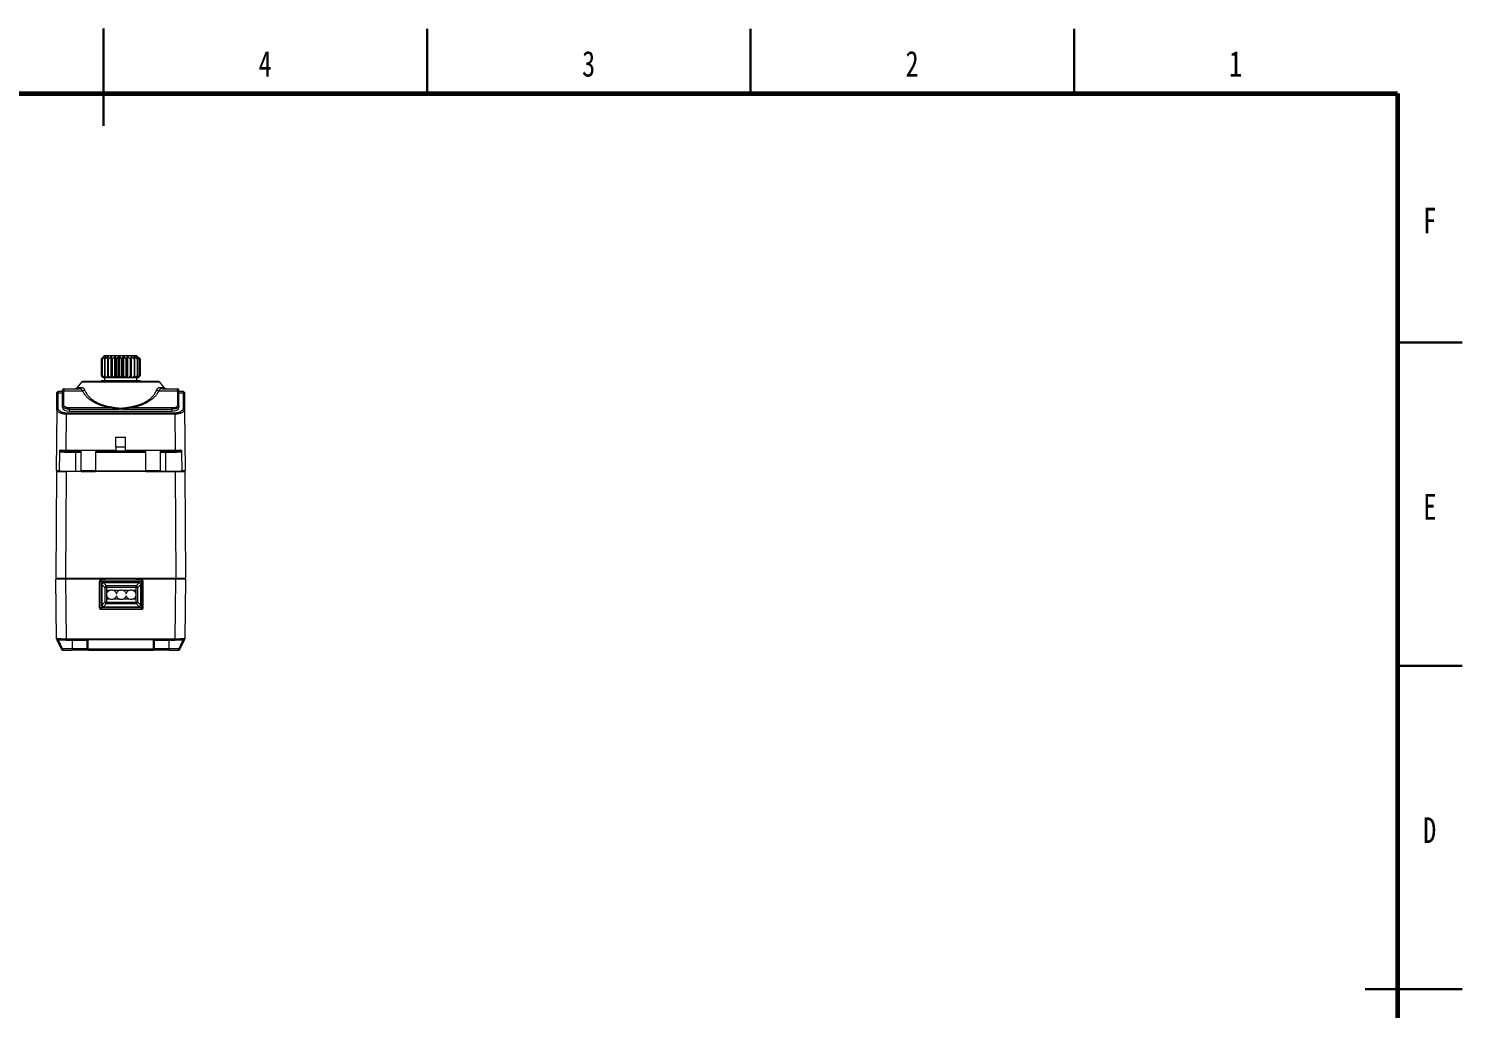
# Model space of a CAD drawing. Header units: millimetres. Extents: x 0 to 420, y 0 to 297.
# Drawn here: x 198.4 to 420, y 145.5 to 297 of the extents above; entities that cross this region are included whole.
import ezdxf

# ---------------------------------------------------------------- set-up
doc = ezdxf.new("R2010")
doc.units = ezdxf.units.MM
doc.styles.add('SLDTEXTSTYLE5', font='TXT', dxfattribs={"width": 0.75})

msp = doc.modelspace()

# ---------------------------------------------------------------- linework, layer by layer
at = {"color": 7, "linetype": 'Continuous', "lineweight": 30}
for p, q in [((210, 297.001), (210, 281.999)), ((210, 287), (210, 297)), ((260, 287), (260, 297)), ((310, 287), (310, 297)), ((360, 287), (360, 297)), ((410, 248.5), (420, 248.5)), ((410, 198.5), (420, 198.5)), ((420.001, 148.5), (404.999, 148.5)), ((410, 148.5), (420, 148.5))]:
    msp.add_line(p, q, dxfattribs=at)
at = {"color": 7, "linetype": 'Continuous', "lineweight": 60}
for p, q in [((10, 287), (410, 287)), ((410, 287), (410, 10))]:
    msp.add_line(p, q, dxfattribs=at)
at = {"color": 7, "linetype": 'Continuous', "lineweight": 15}
for p, q in [((209.99, 246.291), (209.641, 245.933)), ((209.656, 245.933), (210.071, 246.312)), ((210.089, 246.312), (209.795, 245.933)), ((209.845, 245.933), (210.29, 246.312)), ((210.131, 246.433), (209.989, 246.291)), ((210.328, 246.312), (210.128, 245.933)), ((212.631, 246.433), (210.131, 246.433)), ((210.21, 245.933), (210.657, 246.312)), ((210.711, 246.312), (210.617, 245.933)), ((210.726, 245.933), (211.148, 246.312)), ((211.148, 243.033), (211.148, 246.312)), ((211.215, 246.312), (211.234, 245.933)), ((211.215, 243.033), (211.215, 246.312)), ((211.362, 245.933), (211.731, 246.312)), ((211.731, 243.033), (211.731, 246.312)), ((211.808, 246.312), (211.938, 245.933)), ((211.808, 243.033), (211.808, 246.312)), ((212.078, 245.933), (212.372, 246.312)), ((212.372, 243.033), (212.372, 246.312)), ((212.452, 243.033), (212.452, 246.312)), ((215.131, 246.433), (212.631, 246.433)), ((212.829, 245.933), (213.029, 246.312)), ((213.029, 243.033), (213.029, 246.312)), ((213.108, 246.312), (213.43, 245.933)), ((213.108, 243.033), (213.108, 246.312)), ((213.567, 245.933), (213.66, 246.312)), ((213.66, 243.033), (213.66, 246.312)), ((213.734, 246.312), (214.124, 245.933)), ((213.734, 243.033), (213.734, 246.312)), ((214.246, 245.933), (214.228, 246.312)), ((214.291, 246.312), (214.724, 245.933)), ((214.291, 243.033), (214.291, 246.312)), ((214.824, 245.933), (214.694, 246.312)), ((214.743, 246.312), (215.193, 245.933)), ((215.265, 245.933), (215.032, 246.312)), ((215.063, 246.312), (215.501, 245.933)), ((215.631, 245.933), (215.131, 246.433)), ((215.539, 245.933), (215.218, 246.312)), ((215.23, 246.312), (215.628, 245.933)), ((209.641, 245.933), (209.656, 245.933)), ((209.641, 245.933), (209.641, 243.333)), ((209.656, 243.333), (209.656, 245.933)), ((209.795, 245.933), (209.845, 245.933)), ((209.795, 245.933), (209.795, 243.333)), ((209.845, 243.333), (209.845, 245.933)), ((210.128, 245.933), (210.21, 245.933)), ((210.128, 245.933), (210.128, 243.333)), ((210.21, 243.333), (210.21, 245.933)), ((210.617, 245.933), (210.726, 245.933)), ((210.617, 245.933), (210.617, 243.333)), ((210.726, 243.333), (210.726, 245.933)), ((211.234, 245.933), (211.362, 245.933)), ((211.234, 245.933), (211.234, 243.333)), ((211.362, 243.333), (211.362, 245.933)), ((211.938, 245.933), (212.078, 245.933)), ((211.938, 245.933), (211.938, 243.333)), ((212.078, 243.333), (212.078, 245.933)), ((212.685, 245.933), (212.685, 243.333)), ((212.685, 245.933), (212.829, 245.933)), ((212.829, 243.333), (212.829, 245.933)), ((213.43, 245.933), (213.567, 245.933)), ((213.43, 245.933), (213.43, 243.333)), ((213.567, 243.333), (213.567, 245.933)), ((214.124, 245.933), (214.246, 245.933)), ((214.124, 245.933), (214.124, 243.333)), ((214.246, 243.333), (214.246, 245.933)), ((214.724, 245.933), (214.824, 245.933)), ((214.724, 245.933), (214.724, 243.333)), ((214.824, 243.333), (214.824, 245.933)), ((215.193, 245.933), (215.265, 245.933)), ((215.193, 245.933), (215.193, 243.333)), ((215.265, 243.333), (215.265, 245.933)), ((215.501, 245.933), (215.539, 245.933)), ((215.501, 245.933), (215.501, 243.333)), ((215.539, 243.333), (215.539, 245.933)), ((215.628, 245.933), (215.631, 245.933)), ((215.628, 245.933), (215.628, 243.333)), ((215.631, 243.333), (215.631, 245.933)), ((206.571, 242.356), (205.922, 241.525)), ((209.631, 242.533), (209.631, 242.433)), ((215.631, 242.533), (209.631, 242.533)), ((209.641, 243.333), (209.932, 243.033)), ((209.982, 243.033), (209.656, 243.333)), ((209.795, 243.333), (209.845, 243.333)), ((209.795, 243.333), (210.027, 243.033)), ((210.195, 243.033), (209.845, 243.333)), ((209.982, 243.033), (209.932, 243.033)), ((210.027, 243.033), (209.982, 243.033)), ((210.195, 243.033), (210.027, 243.033)), ((210.128, 243.333), (210.21, 243.333)), ((210.128, 243.333), (210.285, 243.033)), ((210.131, 243.033), (210.131, 242.533)), ((210.285, 243.033), (210.195, 243.033)), ((210.561, 243.033), (210.21, 243.333)), ((210.561, 243.033), (210.285, 243.033)), ((210.657, 243.033), (210.561, 243.033)), ((210.617, 243.333), (210.726, 243.333)), ((210.617, 243.333), (210.691, 243.033)), ((210.691, 243.033), (210.657, 243.033)), ((211.058, 243.033), (210.691, 243.033)), ((211.058, 243.033), (210.726, 243.333)), ((211.148, 243.033), (211.058, 243.033)), ((211.215, 243.033), (211.148, 243.033)), ((211.219, 243.033), (211.215, 243.033)), ((211.234, 243.333), (211.219, 243.033)), ((211.653, 243.033), (211.219, 243.033)), ((211.234, 243.333), (211.362, 243.333)), ((211.653, 243.033), (211.362, 243.333)), ((211.731, 243.033), (211.653, 243.033)), ((211.808, 243.033), (211.731, 243.033)), ((211.836, 243.033), (211.808, 243.033)), ((211.938, 243.333), (211.836, 243.033)), ((212.309, 243.033), (211.836, 243.033)), ((211.938, 243.333), (212.078, 243.333)), ((212.309, 243.033), (212.078, 243.333)), ((212.372, 243.033), (212.309, 243.033)), ((212.452, 243.033), (212.372, 243.033)), ((212.502, 243.033), (212.452, 243.033)), ((212.685, 243.333), (212.502, 243.033)), ((212.986, 243.033), (212.502, 243.033)), ((212.986, 243.033), (212.829, 243.333)), ((213.029, 243.033), (212.986, 243.033)), ((213.108, 243.033), (213.029, 243.033)), ((213.177, 243.033), (213.108, 243.033)), ((213.43, 243.333), (213.177, 243.033)), ((213.64, 243.033), (213.177, 243.033)), ((213.43, 243.333), (213.567, 243.333)), ((213.64, 243.033), (213.567, 243.333)), ((213.66, 243.033), (213.64, 243.033)), ((213.734, 243.033), (213.66, 243.033)), ((213.817, 243.033), (213.734, 243.033)), ((214.124, 243.333), (213.817, 243.033)), ((214.232, 243.033), (213.817, 243.033)), ((214.232, 243.033), (214.246, 243.333)), ((214.291, 243.033), (214.232, 243.033)), ((214.383, 243.033), (214.291, 243.033)), ((214.724, 243.333), (214.383, 243.033)), ((214.722, 243.033), (214.383, 243.033)), ((214.722, 243.033), (214.824, 243.333)), ((214.743, 243.033), (214.723, 243.033)), ((214.724, 243.333), (214.824, 243.333)), ((214.839, 243.033), (214.743, 243.033)), ((215.193, 243.333), (214.839, 243.033)), ((215.081, 243.033), (214.839, 243.033)), ((215.081, 243.033), (215.265, 243.333)), ((215.156, 243.033), (215.081, 243.033)), ((215.131, 242.533), (215.131, 243.033)), ((215.501, 243.333), (215.156, 243.033)), ((215.287, 243.033), (215.156, 243.033)), ((215.193, 243.333), (215.265, 243.333)), ((215.287, 243.033), (215.539, 243.333)), ((215.315, 243.033), (215.287, 243.033)), ((215.628, 243.333), (215.315, 243.033)), ((215.331, 243.033), (215.315, 243.033)), ((215.331, 243.033), (215.631, 243.333)), ((215.501, 243.333), (215.539, 243.333)), ((215.628, 243.333), (215.631, 243.333)), ((215.631, 242.433), (215.631, 242.533)), ((219.341, 241.525), (218.691, 242.356)), ((202.764, 238.105), (202.785, 240.517)), ((202.964, 238.279), (202.985, 240.691)), ((202.985, 240.691), (203.631, 240.691)), ((202.987, 240.933), (203.631, 240.933)), ((203.631, 238.665), (203.631, 240.855)), ((203.831, 241.333), (203.831, 241.03)), ((203.831, 241.333), (206.203, 241.333)), ((203.831, 241.03), (206.737, 241.03)), ((203.831, 238.84), (203.831, 241.03)), ((218.526, 241.03), (221.431, 241.03)), ((219.06, 241.333), (221.431, 241.333)), ((221.431, 241.03), (221.431, 241.333)), ((221.431, 241.03), (221.431, 238.84)), ((221.631, 240.933), (222.276, 240.933)), ((221.631, 238.665), (221.631, 240.855)), ((221.631, 240.691), (222.278, 240.691)), ((222.278, 240.691), (222.299, 238.279)), ((222.478, 240.517), (222.499, 238.105)), ((202.764, 238.105), (202.682, 228.683)), ((202.778, 238.169), (202.784, 238.041)), ((203.631, 238.665), (203.631, 238.437)), ((203.645, 238.729), (203.65, 238.556)), ((204.209, 231.833), (204.258, 237.396)), ((204.258, 237.57), (204.258, 237.396)), ((221.005, 237.57), (204.258, 237.57)), ((221.005, 237.396), (204.258, 237.396)), ((204.731, 238.352), (204.731, 238.176)), ((211.304, 238.352), (204.731, 238.352)), ((204.731, 237.84), (204.731, 238.176)), ((204.731, 238.176), (211.766, 238.176)), ((204.731, 237.84), (220.531, 237.84)), ((213.497, 238.329), (213.497, 238.176)), ((213.497, 238.176), (220.531, 238.176)), ((220.531, 238.352), (213.959, 238.352)), ((220.531, 238.352), (220.531, 238.176)), ((220.531, 238.176), (220.531, 237.84)), ((221.005, 237.57), (221.005, 237.396)), ((221.005, 237.396), (221.054, 231.833)), ((221.631, 238.665), (221.611, 238.594)), ((221.613, 238.556), (221.618, 238.729)), ((221.631, 238.437), (221.631, 238.665)), ((222.499, 238.105), (222.465, 238.009)), ((222.479, 238.049), (222.485, 238.169)), ((222.498, 238.118), (222.499, 238.104)), ((222.499, 238.105), (222.581, 228.683)), ((211.881, 233.833), (213.381, 233.833)), ((211.881, 232.333), (211.881, 233.833)), ((213.381, 232.333), (213.381, 233.833)), ((203.192, 228.628), (203.242, 231.531)), ((203.242, 231.531), (203.244, 231.644)), ((203.243, 231.644), (203.248, 231.833)), ((203.257, 231.603), (203.289, 231.519)), ((203.444, 231.838), (203.442, 231.728)), ((204.209, 231.833), (211.881, 231.833)), ((205.693, 231.482), (205.693, 231.678)), ((205.693, 231.678), (206.531, 231.678)), ((205.693, 228.573), (205.693, 231.482)), ((206.531, 231.482), (205.693, 231.482)), ((206.531, 231.678), (206.531, 231.683)), ((206.531, 231.482), (206.531, 231.678)), ((206.531, 228.573), (206.531, 231.482)), ((208.731, 231.683), (208.731, 231.678)), ((208.731, 231.678), (216.531, 231.678)), ((208.731, 231.678), (208.731, 231.482)), ((216.531, 231.482), (208.731, 231.482)), ((208.731, 231.482), (208.731, 228.573)), ((211.881, 232.333), (213.381, 232.333)), ((211.881, 232.333), (211.881, 231.7)), ((213.381, 231.7), (211.881, 231.7)), ((213.381, 231.7), (213.381, 232.333)), ((213.381, 231.833), (221.054, 231.833)), ((216.531, 231.678), (216.531, 231.683)), ((216.531, 231.482), (216.531, 231.678)), ((216.531, 228.573), (216.531, 231.482)), ((218.731, 231.683), (218.731, 231.678)), ((218.731, 231.678), (219.57, 231.678)), ((218.731, 231.678), (218.731, 231.482)), ((219.57, 231.482), (218.731, 231.482)), ((218.731, 231.482), (218.731, 228.573)), ((219.57, 231.678), (219.57, 231.482)), ((219.57, 231.482), (219.57, 228.573)), ((221.821, 231.728), (221.819, 231.838)), ((221.974, 231.519), (221.978, 231.53)), ((222.001, 231.591), (222.006, 231.603)), ((222.015, 231.833), (222.02, 231.644)), ((222.019, 231.644), (222.021, 231.531)), ((222.021, 231.531), (222.071, 228.628)), ((202.731, 228.533), (202.616, 212.033)), ((202.682, 228.683), (203.193, 228.683)), ((202.731, 228.683), (202.731, 228.533)), ((203.192, 228.628), (203.192, 228.578)), ((204.231, 228.533), (204.116, 212.033)), ((205.693, 228.573), (205.693, 228.523)), ((205.693, 228.573), (206.531, 228.573)), ((206.531, 228.523), (205.693, 228.523)), ((206.531, 228.523), (206.531, 228.573)), ((208.731, 228.573), (208.731, 228.523)), ((216.531, 228.573), (208.731, 228.573)), ((216.531, 228.523), (208.731, 228.523)), ((216.531, 228.523), (216.531, 228.573)), ((218.731, 228.573), (219.57, 228.573)), ((218.731, 228.573), (218.731, 228.523)), ((219.57, 228.523), (218.731, 228.523)), ((219.57, 228.523), (219.57, 228.573)), ((221.031, 228.533), (221.147, 212.033)), ((222.07, 228.683), (222.581, 228.683)), ((222.071, 228.578), (222.071, 228.628)), ((222.531, 228.683), (222.531, 228.533)), ((222.531, 228.533), (222.647, 212.033)), ((202.692, 202.72), (202.612, 211.883)), ((204.112, 211.883), (202.612, 211.883)), ((202.616, 212.033), (204.116, 212.033)), ((203.461, 212.033), (203.461, 211.883)), ((204.112, 211.883), (204.193, 202.614)), ((210.231, 211.883), (204.112, 211.883)), ((204.116, 212.033), (221.147, 212.033)), ((209.581, 211.483), (209.331, 211.483)), ((209.331, 211.483), (209.331, 207.483)), ((209.581, 211.733), (209.581, 211.483)), ((215.881, 211.733), (209.581, 211.733)), ((209.581, 211.483), (209.581, 207.483)), ((215.881, 211.483), (209.581, 211.483)), ((210.204, 210.613), (209.731, 211.085)), ((209.731, 211.085), (209.731, 207.881)), ((209.98, 211.333), (210.452, 210.861)), ((215.483, 211.333), (209.98, 211.333)), ((210.452, 210.613), (210.204, 210.613)), ((210.204, 210.613), (210.204, 208.354)), ((210.231, 211.733), (210.231, 211.883)), ((210.452, 210.861), (210.452, 210.613)), ((215.011, 210.861), (210.452, 210.861)), ((210.452, 210.613), (210.452, 208.354)), ((215.011, 210.613), (210.452, 210.613)), ((215.011, 210.861), (215.483, 211.333)), ((215.011, 210.613), (215.011, 210.861)), ((215.259, 210.613), (215.011, 210.613)), ((215.011, 208.354), (215.011, 210.613)), ((215.031, 211.883), (215.031, 211.733)), ((221.151, 211.883), (215.031, 211.883)), ((215.731, 211.085), (215.259, 210.613)), ((215.259, 208.354), (215.259, 210.613)), ((215.731, 207.881), (215.731, 211.085)), ((215.881, 211.483), (215.881, 211.733)), ((216.131, 211.483), (215.881, 211.483)), ((215.881, 207.483), (215.881, 211.483)), ((216.131, 207.483), (216.131, 211.483)), ((221.07, 202.614), (221.151, 211.883)), ((221.147, 212.033), (222.647, 212.033)), ((222.651, 211.883), (221.151, 211.883)), ((221.801, 212.033), (221.801, 211.883)), ((222.651, 211.883), (222.571, 202.72)), ((209.731, 207.881), (210.204, 208.354)), ((210.204, 208.354), (210.452, 208.354)), ((210.452, 208.354), (210.452, 208.106)), ((210.452, 208.354), (215.011, 208.354)), ((210.531, 210.183), (210.962, 210.183)), ((210.531, 209.753), (210.531, 210.183)), ((210.531, 208.783), (210.531, 209.214)), ((210.962, 208.783), (210.531, 208.783)), ((210.586, 209.104), (210.575, 208.783)), ((210.623, 210.183), (210.613, 209.891)), ((211.501, 210.183), (212.462, 210.183)), ((212.462, 208.783), (211.501, 208.783)), ((211.966, 209.633), (211.997, 209.633)), ((211.997, 209.333), (211.966, 209.333)), ((213.001, 210.183), (213.962, 210.183)), ((213.962, 208.783), (213.001, 208.783)), ((214.501, 210.183), (214.931, 210.183)), ((214.931, 208.783), (214.501, 208.783)), ((214.64, 210.183), (214.643, 210.106)), ((214.931, 210.183), (214.931, 209.753)), ((214.931, 209.214), (214.931, 208.783)), ((215.011, 208.106), (215.011, 208.354)), ((215.011, 208.354), (215.259, 208.354)), ((215.259, 208.354), (215.731, 207.881)), ((209.331, 207.483), (209.581, 207.483)), ((209.581, 207.483), (209.581, 207.233)), ((209.581, 207.483), (215.881, 207.483)), ((209.581, 207.233), (215.881, 207.233)), ((210.452, 208.106), (209.98, 207.633)), ((209.98, 207.633), (215.483, 207.633)), ((210.452, 208.106), (215.011, 208.106)), ((215.483, 207.633), (215.011, 208.106)), ((215.881, 207.233), (215.881, 207.483)), ((215.881, 207.483), (216.131, 207.483)), ((202.692, 202.721), (202.697, 202.677)), ((202.693, 202.698), (202.696, 202.688)), ((202.701, 202.667), (202.703, 202.656)), ((202.702, 202.659), (202.704, 202.655)), ((202.712, 202.635), (202.711, 202.636)), ((202.711, 202.636), (202.712, 202.635)), ((202.808, 202.433), (202.712, 202.635)), ((203.473, 201.047), (202.808, 202.433)), ((203.653, 201.133), (203.03, 202.433)), ((204.193, 202.614), (204.212, 202.614)), ((221.051, 202.614), (204.212, 202.614)), ((204.213, 202.529), (204.212, 202.433)), ((204.212, 202.433), (207.581, 202.433)), ((221.05, 202.529), (204.213, 202.529)), ((205.131, 202.433), (205.131, 201.133)), ((207.381, 202.433), (207.381, 201.133)), ((207.581, 202.433), (207.581, 201.047)), ((217.681, 201.047), (217.681, 202.433)), ((217.681, 202.433), (221.051, 202.433)), ((217.881, 201.133), (217.881, 202.433)), ((220.131, 201.133), (220.131, 202.433)), ((221.051, 202.433), (221.05, 202.529)), ((221.051, 202.614), (221.07, 202.614)), ((222.233, 202.433), (221.61, 201.133)), ((222.454, 202.433), (221.79, 201.047)), ((222.551, 202.635), (222.454, 202.433)), ((222.559, 202.655), (222.561, 202.659)), ((222.56, 202.656), (222.562, 202.667)), ((222.566, 202.677), (222.571, 202.721)), ((222.567, 202.688), (222.57, 202.698)), ((203.653, 201.133), (203.653, 200.933)), ((205.131, 201.133), (203.653, 201.133)), ((203.653, 200.933), (205.131, 200.933)), ((207.381, 201.133), (205.131, 201.133)), ((205.131, 201.133), (205.131, 200.933)), ((217.681, 201.047), (207.581, 201.047)), ((207.581, 201.047), (207.581, 200.964)), ((207.581, 200.964), (207.581, 200.933)), ((207.581, 200.933), (217.681, 200.933)), ((217.681, 200.964), (217.681, 201.047)), ((217.681, 200.933), (217.681, 200.964)), ((220.131, 201.133), (217.881, 201.133)), ((220.131, 201.133), (220.131, 200.933)), ((221.61, 201.133), (220.131, 201.133)), ((220.131, 200.933), (221.61, 200.933)), ((221.61, 200.933), (221.61, 201.133))]:
    msp.add_line(p, q, dxfattribs=at)
at = {"color": 8, "linetype": 'Continuous', "lineweight": 15}
for p, q in [((210.071, 246.312), (210.071, 246.288)), ((210.29, 246.312), (210.29, 246.241)), ((210.657, 246.312), (210.657, 246.093)), ((214.743, 246.17), (214.743, 246.312)), ((215.063, 246.261), (215.063, 246.312)), ((215.23, 246.298), (215.23, 246.312)), ((218.691, 242.356), (206.571, 242.356)), ((210.657, 243.173), (210.657, 243.033)), ((214.743, 243.033), (214.743, 243.095)), ((205.922, 241.525), (206.559, 241.525)), ((218.704, 241.525), (219.341, 241.525)), ((206.531, 228.533), (208.731, 228.533)), ((216.531, 228.533), (220.996, 228.533)), ((204.461, 212.033), (204.461, 211.883)), ((220.801, 212.033), (220.801, 211.883))]:
    msp.add_line(p, q, dxfattribs=at)
at = {"color": 7, "linetype": 'Continuous', "lineweight": 15, "flags": 128}
for points in [[(209.641, 243.333), (209.643, 243.333), (209.644, 243.333), (209.646, 243.333), (209.648, 243.333), (209.65, 243.333), (209.652, 243.333), (209.654, 243.333), (209.656, 243.333)], [(212.685, 243.333), (212.703, 243.333), (212.721, 243.333), (212.739, 243.333), (212.757, 243.333), (212.775, 243.333), (212.793, 243.333), (212.811, 243.333), (212.829, 243.333)], [(214.124, 243.333), (214.139, 243.333), (214.155, 243.333), (214.17, 243.333), (214.186, 243.333), (214.201, 243.333), (214.216, 243.333), (214.231, 243.333), (214.246, 243.333)], [(212.937, 238.318), (212.936, 238.305), (212.936, 238.29), (212.935, 238.276), (212.934, 238.26), (212.934, 238.244), (212.933, 238.228), (212.932, 238.212), (212.931, 238.195)], [(203.473, 201.047), (203.476, 201.048), (203.487, 201.053), (203.503, 201.061), (203.526, 201.072), (203.553, 201.085), (203.584, 201.1), (203.618, 201.116), (203.653, 201.133)], [(207.381, 201.133), (207.385, 201.116), (207.397, 201.1), (207.415, 201.085), (207.44, 201.072), (207.47, 201.061), (207.505, 201.053), (207.542, 201.048), (207.581, 201.047)], [(217.681, 201.047), (217.72, 201.048), (217.758, 201.053), (217.793, 201.061), (217.823, 201.072), (217.848, 201.085), (217.866, 201.1), (217.878, 201.116), (217.881, 201.133)], [(221.61, 201.133), (221.645, 201.116), (221.679, 201.1), (221.71, 201.085), (221.737, 201.072), (221.759, 201.061), (221.776, 201.053), (221.786, 201.048), (221.79, 201.047)]]:
    msp.add_lwpolyline(points, dxfattribs=at)
at = {"color": 7, "linetype": 'Continuous', "lineweight": 15}
for centre, radius, start, end in [((206.729, 242.233), 0.2, 90, 142), ((218.534, 242.233), 0.2, 38, 90), ((202.973, 240.502), 0.189, 86.44904, 175.60788), ((202.987, 240.733), 0.2, 90, 179.5), ((203.831, 241.133), 0.2, 90, 180), ((203.82, 240.842), 0.189, 86.54856, 176.0729), ((205.528, 241.833), 0.5, 270, 322), ((206.196, 241.772), 0.439, 270.83961, 325.80067), ((206.682, 241.602), 0.575, 275.46146, 309.96322), ((218.581, 241.602), 0.575, 230.03678, 264.53854), ((219.067, 241.772), 0.439, 214.19933, 269.16039), ((219.735, 241.833), 0.5, 218, 270), ((221.431, 241.133), 0.2, 0, 90), ((221.443, 240.842), 0.189, 3.9271, 93.45144), ((222.276, 240.733), 0.2, 0.5, 90.00181), ((222.289, 240.502), 0.189, 4.39212, 93.55096), ((202.952, 238.091), 0.189, 86.44903, 175.60824), ((203.82, 238.652), 0.189, 86.54832, 176.07314), ((210.723, 238.673), 0.664, 331.07484, 343.42014), ((210.997, 238.74), 0.872, 331.91189, 337.39425), ((214.267, 238.74), 0.873, 202.60752, 208.0861), ((214.54, 238.673), 0.664, 196.58035, 208.9251), ((221.443, 238.652), 0.189, 3.92686, 93.45168), ((222.31, 238.091), 0.189, 4.39176, 93.55097), ((203.442, 231.528), 0.2, 89.99275, 178.99155), ((221.821, 231.528), 0.2, 1.00704, 90.00704), ((209.581, 211.483), 0.25, 135, 180), ((209.581, 211.483), 0.25, 90, 135), ((210.456, 210.608), 0.252, 134.92747, 179.01645), ((210.456, 210.609), 0.252, 90.98309, 135.07275), ((215.006, 210.609), 0.252, 44.92728, 89.01689), ((215.007, 210.608), 0.252, 0.98352, 45.07243), ((215.881, 211.483), 0.25, 45, 90), ((215.881, 211.483), 0.25, 360, 45), ((210.456, 208.358), 0.252, 180.98332, 225.07253), ((215.007, 208.358), 0.252, 314.92757, 359.01671), ((209.581, 207.483), 0.25, 180, 225), ((209.581, 207.483), 0.25, 225, 270), ((210.456, 208.358), 0.252, 224.92773, 269.01644), ((215.006, 208.358), 0.252, 270.98358, 315.07225), ((215.881, 207.483), 0.25, 270, 315), ((215.881, 207.483), 0.25, 315, 0), ((202.892, 202.722), 0.2, 180.5, 205.60994), ((222.371, 202.722), 0.2, 334.39006, 359.5), ((203.653, 201.133), 0.2, 205.60994, 237.80497), ((203.653, 201.133), 0.2, 237.80497, 270), ((207.581, 201.133), 0.2, 180, 270), ((217.681, 201.133), 0.2, 270, 0), ((221.61, 201.133), 0.2, 270, 302.19503), ((221.61, 201.133), 0.2, 302.19503, 334.39006)]:
    msp.add_arc(centre, radius, start, end, dxfattribs=at)
for centre, major_axis, ratio, start_param, end_param in [((204.731, 238.437), (1.1, 0), 0.5428498, 3.1415927, 4.712389), ((220.531, 238.437), (1.1, 0), 0.5428498, 4.712389, 6.2831853), ((204.21, 231.866), (1.5, 0), 0.0220435, 4.176787, 4.7121203), ((207.631, 231.726), (2.25, 0), 0.0220392, 5.2232046, 10.4847587), ((217.631, 231.726), (2.25, 0), 0.0220392, 5.2232046, 10.4847587), ((221.053, 231.866), (1.5, 0), 0.0220435, 4.7126576, 5.2479918), ((209.983, 211.081), (0.18, -0.18), 0.9847319, 2.3638871, 3.9192982), ((215.479, 211.081), (-0.18, -0.18), 0.9847319, 2.3638871, 3.9192982), ((209.983, 207.885), (0.18, 0.18), 0.9847319, 2.3638871, 3.9192982), ((215.479, 207.885), (-0.18, 0.18), 0.9847319, 2.3638871, 3.9192982)]:
    msp.add_ellipse(centre, major_axis=major_axis, ratio=ratio, start_param=start_param, end_param=end_param, dxfattribs=at)
for points, knots in [([(210.071, 246.312), (210.076, 246.317), (210.084, 246.324), (210.094, 246.331), (210.099, 246.334), (210.102, 246.333), (210.101, 246.329), (210.097, 246.322), (210.092, 246.316), (210.089, 246.312)], [0, 0, 0, 0, 0.1972813, 0.3392061, 0.4584755, 0.57808, 0.6912016, 0.8480437, 1, 1, 1, 1]), ([(210.29, 246.312), (210.296, 246.317), (210.305, 246.324), (210.317, 246.331), (210.326, 246.334), (210.331, 246.333), (210.333, 246.329), (210.333, 246.322), (210.329, 246.316), (210.328, 246.312)], [0, 0, 0, 0, 0.1972813, 0.3392036, 0.4584793, 0.5780878, 0.6912015, 0.8480524, 1, 1, 1, 1]), ([(210.657, 246.312), (210.662, 246.317), (210.672, 246.324), (210.686, 246.331), (210.697, 246.334), (210.705, 246.333), (210.71, 246.329), (210.713, 246.322), (210.712, 246.316), (210.711, 246.312)], [0, 0, 0, 0, 0.1972827, 0.3392038, 0.4584744, 0.578087, 0.6912033, 0.8480501, 1, 1, 1, 1]), ([(211.148, 246.312), (211.153, 246.317), (211.162, 246.324), (211.177, 246.331), (211.189, 246.334), (211.199, 246.333), (211.208, 246.329), (211.213, 246.322), (211.214, 246.316), (211.215, 246.312)], [0, 0, 0, 0, 0.1972828, 0.3392041, 0.4584761, 0.5780869, 0.6912049, 0.8480532, 1, 1, 1, 1]), ([(211.731, 246.312), (211.736, 246.317), (211.744, 246.324), (211.759, 246.331), (211.772, 246.334), (211.784, 246.333), (211.795, 246.329), (211.803, 246.322), (211.806, 246.316), (211.808, 246.312)], [0, 0, 0, 0, 0.1972827, 0.3392029, 0.4584775, 0.5780838, 0.691203, 0.8480534, 1, 1, 1, 1]), ([(212.372, 246.312), (212.376, 246.317), (212.383, 246.324), (212.396, 246.331), (212.409, 246.334), (212.422, 246.333), (212.434, 246.329), (212.445, 246.322), (212.45, 246.316), (212.452, 246.312)], [0, 0, 0, 0, 0.1972848, 0.3392057, 0.4584796, 0.5780871, 0.6912051, 0.8480519, 1, 1, 1, 1]), ([(212.452, 246.312), (212.512, 246.216), (212.591, 246.091), (212.667, 245.963), (212.685, 245.933)], [0, 0, 0, 0, 0.7662133, 1, 1, 1, 1]), ([(213.029, 246.312), (213.031, 246.317), (213.036, 246.324), (213.048, 246.331), (213.061, 246.334), (213.073, 246.333), (213.086, 246.329), (213.099, 246.322), (213.105, 246.316), (213.108, 246.312)], [0, 0, 0, 0, 0.19728145, 0.33920198, 0.45847738, 0.57808388, 0.69120321, 0.84804922, 1, 1, 1, 1]), ([(213.66, 246.312), (213.662, 246.317), (213.665, 246.324), (213.674, 246.331), (213.685, 246.334), (213.696, 246.333), (213.71, 246.329), (213.723, 246.322), (213.731, 246.316), (213.734, 246.312)], [0, 0, 0, 0, 0.19728156, 0.33920301, 0.45847702, 0.57808303, 0.69120292, 0.8480482, 1, 1, 1, 1]), ([(214.228, 246.312), (214.228, 246.317), (214.228, 246.324), (214.234, 246.331), (214.243, 246.334), (214.253, 246.333), (214.265, 246.329), (214.278, 246.322), (214.287, 246.316), (214.291, 246.312)], [0, 0, 0, 0, 0.19728002, 0.33920185, 0.45847229, 0.57808309, 0.69120211, 0.84804755, 1, 1, 1, 1]), ([(214.694, 246.312), (214.693, 246.317), (214.691, 246.324), (214.694, 246.331), (214.699, 246.334), (214.707, 246.333), (214.718, 246.329), (214.731, 246.322), (214.739, 246.316), (214.743, 246.312)], [0, 0, 0, 0, 0.1972796, 0.3392007, 0.4584725, 0.5780812, 0.6912001, 0.8480476, 1, 1, 1, 1]), ([(215.032, 246.312), (215.029, 246.317), (215.025, 246.324), (215.024, 246.331), (215.026, 246.334), (215.032, 246.333), (215.04, 246.329), (215.051, 246.322), (215.059, 246.316), (215.063, 246.312)], [0, 0, 0, 0, 0.19728406, 0.33920465, 0.45848085, 0.57808634, 0.6912033, 0.84804744, 1, 1, 1, 1]), ([(215.218, 246.312), (215.214, 246.317), (215.208, 246.324), (215.203, 246.331), (215.203, 246.334), (215.205, 246.333), (215.21, 246.329), (215.219, 246.322), (215.226, 246.316), (215.23, 246.312)], [0, 0, 0, 0, 0.1972781, 0.339205, 0.4584721, 0.5780872, 0.6912063, 0.8480484, 1, 1, 1, 1]), ([(212.631, 242.433), (211.066, 242.433), (209.565, 242.433), (207.351, 242.433), (206.729, 242.433), (206.729, 242.433)], [0, 0, 0, 0, 0.5, 0.5, 1, 1, 1, 1]), ([(218.534, 242.433), (218.534, 242.433), (217.912, 242.433), (215.698, 242.433), (214.197, 242.433), (212.631, 242.433)], [0, 0, 0, 0, 0.5, 0.5, 1, 1, 1, 1]), ([(202.785, 240.517), (202.785, 240.537), (202.786, 240.576), (202.786, 240.624), (202.786, 240.665), (202.787, 240.696), (202.787, 240.718), (202.787, 240.732), (202.787, 240.734), (202.787, 240.735)], [0, 0, 0, 0, 0.1446508, 0.2875137, 0.4292929, 0.5707089, 0.7124878, 0.85535, 1, 1, 1, 1]), ([(203.631, 240.855), (203.631, 240.877), (203.631, 240.921), (203.631, 240.976), (203.631, 241.024), (203.631, 241.077), (203.631, 241.123), (203.631, 241.13), (203.631, 241.133)], [0, 0, 0, 0, 0.1253578, 0.2501748, 0.3749339, 0.5001185, 0.7497054, 1, 1, 1, 1]), ([(206.737, 241.03), (206.725, 241.051), (206.702, 241.094), (206.658, 241.149), (206.605, 241.2), (206.536, 241.25), (206.446, 241.294), (206.332, 241.327), (206.247, 241.331), (206.203, 241.333)], [0, 0, 0, 0, 0.1018954, 0.2091584, 0.3220124, 0.4406492, 0.6109493, 0.7973229, 1, 1, 1, 1]), ([(206.559, 241.525), (206.583, 241.525), (206.631, 241.523), (206.698, 241.509), (206.762, 241.488), (206.822, 241.457), (206.886, 241.412), (206.949, 241.35), (207.008, 241.266), (207.037, 241.196), (207.051, 241.162)], [0, 0, 0, 0, 0.1129172, 0.2240287, 0.3339503, 0.4433049, 0.5527121, 0.704257, 0.8527753, 1, 1, 1, 1]), ([(211.304, 238.352), (211.233, 238.362), (211.09, 238.382), (210.878, 238.418), (210.666, 238.459), (210.454, 238.505), (210.243, 238.556), (210.034, 238.613), (209.827, 238.674), (209.623, 238.741), (209.422, 238.813), (209.225, 238.89), (209.031, 238.972), (208.842, 239.059), (208.658, 239.15), (208.479, 239.247), (208.306, 239.348), (208.139, 239.454), (207.979, 239.564), (207.825, 239.678), (207.679, 239.797), (207.54, 239.919), (207.408, 240.046), (207.285, 240.176), (207.17, 240.31), (207.064, 240.448), (206.967, 240.589), (206.88, 240.733), (206.802, 240.88), (206.758, 240.98), (206.737, 241.03)], [0, 0, 0, 0, 0.0290804, 0.0586681, 0.0887568, 0.1193361, 0.1503982, 0.1819477, 0.2139873, 0.2465149, 0.2795303, 0.3130375, 0.3470364, 0.3815222, 0.4164935, 0.4519557, 0.4879097, 0.5243517, 0.5612811, 0.5987022, 0.6366158, 0.6750183, 0.7139091, 0.7532938, 0.7931761, 0.8335564, 0.874433, 0.9158031, 0.9576615, 1, 1, 1, 1]), ([(207.051, 241.162), (207.061, 241.134), (207.089, 241.058), (207.154, 240.91), (207.259, 240.711), (207.397, 240.499), (207.623, 240.207), (207.95, 239.878), (208.455, 239.494), (209.036, 239.162), (209.594, 238.924), (210.042, 238.774), (210.364, 238.681), (210.691, 238.602), (211.022, 238.535), (211.247, 238.5), (211.359, 238.483)], [0, 0, 0, 0, 0.023301, 0.0648476, 0.1251872, 0.1949027, 0.2504247, 0.3853733, 0.5006588, 0.6312851, 0.7505004, 0.8026155, 0.8536056, 0.9034852, 0.9522745, 1, 1, 1, 1]), ([(213.904, 238.483), (213.974, 238.494), (214.114, 238.514), (214.321, 238.551), (214.528, 238.593), (214.733, 238.641), (214.937, 238.693), (215.138, 238.75), (215.337, 238.813), (215.704, 238.94), (216.226, 239.162), (216.807, 239.494), (217.313, 239.878), (217.64, 240.207), (217.866, 240.499), (218.021, 240.737), (218.137, 240.964), (218.193, 241.113), (218.212, 241.162)], [0, 0, 0, 0, 0.02969, 0.0597937, 0.0903186, 0.121271, 0.1526563, 0.1844789, 0.2167423, 0.2494493, 0.3686257, 0.499267, 0.6145645, 0.7495246, 0.8050638, 0.8747918, 0.9581977, 1, 1, 1, 1]), ([(218.526, 241.03), (218.505, 240.982), (218.463, 240.886), (218.388, 240.743), (218.305, 240.604), (218.212, 240.467), (218.111, 240.334), (218.002, 240.204), (217.885, 240.077), (217.76, 239.954), (217.628, 239.834), (217.489, 239.718), (217.343, 239.607), (217.191, 239.499), (217.032, 239.395), (216.868, 239.295), (216.698, 239.2), (216.523, 239.109), (216.343, 239.022), (216.159, 238.94), (215.97, 238.863), (215.779, 238.79), (215.583, 238.722), (215.386, 238.659), (215.185, 238.601), (214.983, 238.547), (214.78, 238.498), (214.575, 238.454), (214.37, 238.415), (214.165, 238.381), (214.028, 238.361), (213.959, 238.352)], [0, 0, 0, 0, 0.0408852, 0.0813252, 0.1213116, 0.1608388, 0.1999035, 0.2385038, 0.2766394, 0.3143124, 0.3515278, 0.3882891, 0.4245927, 0.4604375, 0.4958256, 0.5307595, 0.5652358, 0.5992539, 0.6328173, 0.6659264, 0.6985783, 0.7307737, 0.7625154, 0.7938005, 0.8246276, 0.8549988, 0.8849135, 0.9143719, 0.943376, 0.9719209, 1, 1, 1, 1]), ([(218.212, 241.162), (218.221, 241.186), (218.24, 241.234), (218.277, 241.298), (218.319, 241.354), (218.367, 241.402), (218.442, 241.46), (218.551, 241.514), (218.652, 241.522), (218.704, 241.525)], [0, 0, 0, 0, 0.1016107, 0.203532, 0.3063354, 0.4105895, 0.5168531, 0.7561673, 1, 1, 1, 1]), ([(219.06, 241.333), (219.031, 241.332), (218.974, 241.33), (218.894, 241.316), (218.822, 241.294), (218.742, 241.259), (218.66, 241.205), (218.582, 241.127), (218.544, 241.062), (218.526, 241.03)], [0, 0, 0, 0, 0.1330611, 0.2590347, 0.3779747, 0.4899451, 0.6737172, 0.8435055, 1, 1, 1, 1]), ([(222.476, 240.735), (222.476, 240.734), (222.476, 240.732), (222.476, 240.719), (222.476, 240.696), (222.476, 240.665), (222.477, 240.625), (222.477, 240.576), (222.478, 240.537), (222.478, 240.517)], [0, 0, 0, 0, 0.1446869, 0.2875522, 0.4293127, 0.5707022, 0.7124602, 0.8553205, 1, 1, 1, 1]), ([(204.258, 237.396), (204.219, 237.397), (204.14, 237.398), (204.023, 237.405), (203.906, 237.416), (203.791, 237.432), (203.677, 237.452), (203.567, 237.476), (203.46, 237.505), (203.312, 237.553), (203.131, 237.632), (202.984, 237.728), (202.887, 237.819), (202.823, 237.9), (202.774, 237.997), (202.767, 238.068), (202.764, 238.105)], [0, 0, 0, 0, 0.0471273, 0.0947193, 0.1428434, 0.1915647, 0.2409461, 0.2910479, 0.3419279, 0.3936413, 0.5167507, 0.6518724, 0.7180854, 0.7981709, 0.8921411, 1, 1, 1, 1]), ([(204.258, 237.57), (204.077, 237.57), (203.896, 237.592), (203.572, 237.67), (203.429, 237.726), (203.082, 237.928), (202.963, 238.105), (202.964, 238.279)], [0, 0, 0, 0, 0.25, 0.25, 0.5, 0.5, 1, 1, 1, 1]), ([(204.731, 238.176), (204.698, 238.176), (204.632, 238.177), (204.532, 238.184), (204.432, 238.194), (204.334, 238.209), (204.238, 238.228), (204.146, 238.25), (204.058, 238.277), (203.948, 238.319), (203.825, 238.382), (203.721, 238.464), (203.647, 238.561), (203.637, 238.626), (203.631, 238.665)], [0, 0, 0, 0, 0.0549579, 0.1107237, 0.167388, 0.2250371, 0.2837532, 0.3436137, 0.4046919, 0.4670569, 0.5916142, 0.731254, 0.843486, 1, 1, 1, 1]), ([(204.731, 238.352), (204.607, 238.352), (204.482, 238.366), (204.257, 238.42), (204.158, 238.459), (203.916, 238.597), (203.831, 238.719), (203.831, 238.84)], [0, 0, 0, 0, 0.25, 0.25, 0.5, 0.5, 1, 1, 1, 1]), ([(211.766, 238.329), (211.703, 238.333), (211.548, 238.342), (211.394, 238.348), (211.304, 238.352)], [0, 0, 0, 0, 0.412768, 1, 1, 1, 1]), ([(211.359, 238.483), (211.44, 238.472), (211.589, 238.45), (211.735, 238.419), (211.802, 238.405)], [0, 0, 0, 0, 0.5445903, 1, 1, 1, 1]), ([(212.326, 238.318), (212.238, 238.318), (212.051, 238.317), (211.865, 238.325), (211.766, 238.329)], [0, 0, 0, 0, 0.472636, 1, 1, 1, 1]), ([(211.766, 238.176), (211.833, 238.177), (211.962, 238.178), (212.151, 238.187), (212.272, 238.192), (212.331, 238.195)], [0, 0, 0, 0, 0.3536459, 0.6868563, 1, 1, 1, 1]), ([(211.802, 238.405), (211.846, 238.395), (211.934, 238.375), (212.066, 238.352), (212.196, 238.332), (212.283, 238.323), (212.326, 238.318)], [0, 0, 0, 0, 0.259393, 0.5123357, 0.7591024, 1, 1, 1, 1]), ([(212.326, 238.318), (212.377, 238.32), (212.479, 238.324), (212.581, 238.324), (212.631, 238.325)], [0, 0, 0, 0, 0.5001282, 1, 1, 1, 1]), ([(212.631, 238.325), (212.682, 238.324), (212.784, 238.324), (212.886, 238.32), (212.937, 238.318)], [0, 0, 0, 0, 0.4998715, 1, 1, 1, 1]), ([(212.931, 238.195), (213.021, 238.191), (213.21, 238.181), (213.398, 238.178), (213.497, 238.176)], [0, 0, 0, 0, 0.4771571, 1, 1, 1, 1]), ([(212.937, 238.318), (212.98, 238.323), (213.067, 238.332), (213.197, 238.352), (213.329, 238.375), (213.417, 238.395), (213.461, 238.405)], [0, 0, 0, 0, 0.2408785, 0.487639, 0.7405881, 1, 1, 1, 1]), ([(213.497, 238.329), (213.43, 238.326), (213.301, 238.32), (213.114, 238.318), (212.994, 238.318), (212.937, 238.318)], [0, 0, 0, 0, 0.3577391, 0.6912322, 1, 1, 1, 1]), ([(213.461, 238.405), (213.504, 238.414), (213.596, 238.434), (213.744, 238.46), (213.849, 238.475), (213.904, 238.483)], [0, 0, 0, 0, 0.2937418, 0.6269869, 1, 1, 1, 1]), ([(213.959, 238.352), (213.869, 238.348), (213.714, 238.342), (213.56, 238.333), (213.497, 238.329)], [0, 0, 0, 0, 0.5871565, 1, 1, 1, 1]), ([(221.431, 238.84), (221.431, 238.719), (221.347, 238.597), (221.105, 238.458), (221.005, 238.42), (220.781, 238.366), (220.656, 238.352), (220.531, 238.352)], [0, 0, 0, 0, 0.5, 0.5, 0.75, 0.75, 1, 1, 1, 1]), ([(222.299, 238.279), (222.3, 238.105), (222.181, 237.929), (221.835, 237.727), (221.692, 237.67), (221.367, 237.592), (221.186, 237.57), (221.005, 237.57)], [0, 0, 0, 0, 0.5, 0.5, 0.75, 0.75, 1, 1, 1, 1]), ([(205.693, 231.482), (205.639, 231.482), (205.532, 231.482), (205.371, 231.482), (205.209, 231.483), (205.047, 231.483), (204.886, 231.484), (204.728, 231.486), (204.572, 231.487), (204.42, 231.489), (204.273, 231.491), (204.131, 231.493), (203.997, 231.495), (203.87, 231.498), (203.75, 231.501), (203.633, 231.504), (203.518, 231.508), (203.411, 231.513), (203.321, 231.518), (203.255, 231.525), (203.247, 231.529), (203.242, 231.531)], [0, 0, 0, 0, 0.04156307, 0.08364611, 0.12624912, 0.1693721, 0.21301503, 0.25717791, 0.30186071, 0.34706342, 0.39278599, 0.43902841, 0.48579063, 0.53307261, 0.58087429, 0.63181881, 0.6903313, 0.75640901, 0.83004879, 0.91124709, 1, 1, 1, 1]), ([(203.399, 231.833), (203.358, 231.824), (203.322, 231.804), (203.265, 231.739), (203.245, 231.694), (203.244, 231.644)], [0, 0, 0, 0, 0.5, 0.5, 1, 1, 1, 1]), ([(203.442, 231.728), (203.443, 231.727), (203.445, 231.724), (203.461, 231.721), (203.486, 231.718), (203.521, 231.714), (203.587, 231.71), (203.705, 231.704), (203.924, 231.697), (204.224, 231.69), (204.56, 231.685), (204.87, 231.681), (205.135, 231.679), (205.411, 231.678), (205.598, 231.678), (205.693, 231.678)], [0, 0, 0, 0, 0.0429294, 0.0855899, 0.1281742, 0.1708757, 0.2138867, 0.31641, 0.4193426, 0.5516415, 0.6841127, 0.7619259, 0.8408343, 0.9200338, 1, 1, 1, 1]), ([(219.57, 231.678), (219.621, 231.678), (219.722, 231.678), (219.872, 231.678), (220.021, 231.679), (220.168, 231.68), (220.379, 231.681), (220.648, 231.684), (220.982, 231.689), (221.299, 231.695), (221.527, 231.703), (221.671, 231.71), (221.756, 231.715), (221.811, 231.721), (221.817, 231.726), (221.821, 231.728)], [0, 0, 0, 0, 0.0429149, 0.0855613, 0.1281319, 0.1708204, 0.2138188, 0.3163118, 0.4192207, 0.5514955, 0.6839535, 0.7617927, 0.8407324, 0.9199813, 1, 1, 1, 1]), ([(222.021, 231.531), (222.02, 231.53), (222.018, 231.528), (222.002, 231.525), (221.978, 231.522), (221.945, 231.519), (221.905, 231.516), (221.858, 231.514), (221.806, 231.511), (221.75, 231.509), (221.689, 231.507), (221.625, 231.504), (221.558, 231.502), (221.489, 231.501), (221.42, 231.499), (221.349, 231.497), (221.279, 231.496), (221.209, 231.494), (221.139, 231.493), (221.006, 231.491), (220.799, 231.488), (220.504, 231.485), (220.198, 231.483), (219.885, 231.482), (219.675, 231.482), (219.57, 231.482)], [0, 0, 0, 0, 0.04189054, 0.08265106, 0.12228145, 0.16078159, 0.19815138, 0.23439071, 0.26949947, 0.30347759, 0.33632496, 0.36804151, 0.39862713, 0.42808177, 0.45640535, 0.48359779, 0.50965904, 0.53458903, 0.55838772, 0.58105506, 0.66735584, 0.75240085, 0.83618993, 0.918723, 1, 1, 1, 1]), ([(221.864, 231.833), (221.905, 231.824), (221.941, 231.804), (221.998, 231.739), (222.018, 231.694), (222.019, 231.644)], [0, 0, 0, 0, 0.5, 0.5, 1, 1, 1, 1]), ([(202.731, 228.533), (202.731, 228.533), (202.776, 228.533), (202.934, 228.533), (203.046, 228.533), (203.296, 228.533), (203.453, 228.533), (203.818, 228.533), (204.024, 228.533), (204.231, 228.533)], [0, 0, 0, 0, 0.25, 0.25, 0.5, 0.5, 0.75, 0.75, 1, 1, 1, 1]), ([(205.693, 228.523), (205.527, 228.523), (205.365, 228.524), (205.045, 228.525), (204.887, 228.526), (204.584, 228.529), (204.44, 228.53), (204.168, 228.534), (204.04, 228.537), (203.809, 228.542), (203.705, 228.545), (203.523, 228.551), (203.445, 228.554), (203.258, 228.564), (203.191, 228.571), (203.192, 228.578)], [0, 0, 0, 0, 0.125, 0.125, 0.25, 0.25, 0.375, 0.375, 0.5, 0.5, 0.625, 0.625, 0.75, 0.75, 1, 1, 1, 1]), ([(203.192, 228.628), (203.193, 228.627), (203.194, 228.625), (203.21, 228.622), (203.233, 228.618), (203.263, 228.615), (203.301, 228.612), (203.344, 228.609), (203.392, 228.607), (203.445, 228.604), (203.5, 228.602), (203.558, 228.6), (203.618, 228.598), (203.679, 228.596), (203.74, 228.594), (203.802, 228.592), (203.862, 228.591), (203.983, 228.588), (204.175, 228.584), (204.457, 228.58), (204.756, 228.577), (205.065, 228.575), (205.378, 228.573), (205.588, 228.573), (205.693, 228.573)], [0, 0, 0, 0, 0.0406346, 0.0800198, 0.1181556, 0.1550418, 0.1906783, 0.2250649, 0.2582017, 0.2900884, 0.3207249, 0.3501112, 0.3782471, 0.4051326, 0.4307677, 0.4551521, 0.4782859, 0.500169, 0.5872769, 0.672864, 0.75693, 0.8394747, 0.920498, 1, 1, 1, 1]), ([(206.531, 228.67), (206.55, 228.67), (206.671, 228.672), (207.033, 228.675), (207.507, 228.677), (207.973, 228.676), (208.356, 228.674), (208.594, 228.671), (208.731, 228.67)], [0, 0, 0, 0, 0.028042, 0.1884925, 0.4974022, 0.644303, 0.7949588, 1, 1, 1, 1]), ([(208.731, 228.62), (208.683, 228.621), (208.527, 228.623), (208.231, 228.625), (207.858, 228.627), (207.477, 228.627), (207.101, 228.625), (206.781, 228.623), (206.601, 228.621), (206.531, 228.62)], [0, 0, 0, 0, 0.073343, 0.2378497, 0.4023191, 0.5667886, 0.7312371, 0.8956856, 1, 1, 1, 1]), ([(216.531, 228.67), (216.55, 228.67), (216.671, 228.672), (217.033, 228.675), (217.507, 228.677), (217.973, 228.676), (218.356, 228.674), (218.594, 228.671), (218.731, 228.67)], [0, 0, 0, 0, 0.0280422, 0.1884927, 0.4974022, 0.6443031, 0.7949588, 1, 1, 1, 1]), ([(218.731, 228.62), (218.683, 228.621), (218.527, 228.623), (218.231, 228.625), (217.858, 228.627), (217.477, 228.627), (217.101, 228.625), (216.781, 228.623), (216.601, 228.621), (216.531, 228.62)], [0, 0, 0, 0, 0.073343, 0.2378497, 0.4023189, 0.5667884, 0.7312369, 0.8956855, 1, 1, 1, 1]), ([(219.57, 228.573), (219.622, 228.573), (219.726, 228.573), (219.883, 228.574), (220.039, 228.574), (220.196, 228.575), (220.351, 228.576), (220.504, 228.577), (220.654, 228.579), (220.802, 228.58), (220.945, 228.582), (221.083, 228.584), (221.215, 228.587), (221.342, 228.589), (221.466, 228.592), (221.589, 228.596), (221.709, 228.6), (221.823, 228.604), (221.924, 228.61), (222.004, 228.615), (222.06, 228.622), (222.068, 228.626), (222.071, 228.628)], [0, 0, 0, 0, 0.0395743, 0.0795297, 0.1198663, 0.160584, 0.201683, 0.2431631, 0.2850244, 0.3272669, 0.3698905, 0.4128953, 0.4562812, 0.5000482, 0.5450499, 0.595052, 0.6500534, 0.7100529, 0.775049, 0.84504, 0.9200243, 1, 1, 1, 1]), ([(222.071, 228.578), (222.071, 228.575), (222.055, 228.571), (221.992, 228.564), (221.944, 228.561), (221.819, 228.554), (221.742, 228.551), (221.561, 228.545), (221.455, 228.542), (221.225, 228.537), (221.099, 228.535), (220.826, 228.531), (220.68, 228.529), (220.229, 228.525), (219.901, 228.523), (219.57, 228.523)], [0, 0, 0, 0, 0.125, 0.125, 0.25, 0.25, 0.375, 0.375, 0.5, 0.5, 0.625, 0.625, 0.75, 0.75, 1, 1, 1, 1]), ([(221.031, 228.533), (221.239, 228.533), (221.445, 228.533), (221.809, 228.533), (221.967, 228.533), (222.217, 228.533), (222.329, 228.533), (222.487, 228.533), (222.531, 228.533), (222.531, 228.533)], [0, 0, 0, 0, 0.25, 0.25, 0.5, 0.5, 0.75, 0.75, 1, 1, 1, 1]), ([(211.966, 209.333), (211.943, 209.256), (211.896, 209.103), (211.742, 208.919), (211.539, 208.783), (211.283, 208.718), (211.004, 208.749), (210.752, 208.884), (210.573, 209.093), (210.482, 209.338), (210.475, 209.587), (210.547, 209.82), (210.687, 210.017), (210.882, 210.161), (211.119, 210.239), (211.381, 210.235), (211.639, 210.134), (211.847, 209.942), (211.94, 209.752), (211.963, 209.647), (211.966, 209.633)], [0, 0, 0, 0, 0.0519944, 0.1038103, 0.1602234, 0.2235828, 0.2908892, 0.3562325, 0.4156513, 0.4700342, 0.5220038, 0.5733075, 0.6250008, 0.6783643, 0.735239, 0.7972236, 0.8637895, 0.930443, 0.9906827, 1, 1, 1, 1]), ([(211.997, 209.633), (212.02, 209.709), (212.066, 209.861), (212.216, 210.043), (212.414, 210.178), (212.664, 210.246), (212.944, 210.223), (213.193, 210.094), (213.384, 209.89), (213.439, 209.72), (213.466, 209.633)], [0, 0, 0, 0, 0.106319, 0.2122967, 0.3271703, 0.4587398, 0.6065871, 0.7609184, 0.8786779, 1, 1, 1, 1]), ([(213.466, 209.333), (213.443, 209.258), (213.397, 209.106), (213.248, 208.925), (213.051, 208.79), (212.799, 208.72), (212.515, 208.744), (212.264, 208.876), (212.076, 209.081), (212.023, 209.249), (211.997, 209.333)], [0, 0, 0, 0, 0.1060739, 0.211754, 0.3276566, 0.4618646, 0.612075, 0.7655725, 0.8816741, 1, 1, 1, 1]), ([(213.466, 209.633), (213.472, 209.633), (213.482, 209.633), (213.492, 209.633), (213.497, 209.633)], [0, 0, 0, 0, 0.5608312, 1, 1, 1, 1]), ([(213.497, 209.333), (213.491, 209.333), (213.481, 209.333), (213.471, 209.333), (213.466, 209.333)], [0, 0, 0, 0, 0.559167, 1, 1, 1, 1]), ([(213.497, 209.633), (213.52, 209.709), (213.566, 209.861), (213.717, 210.044), (213.918, 210.18), (214.173, 210.248), (214.438, 210.221), (214.674, 210.105), (214.847, 209.934), (214.958, 209.716), (214.995, 209.47), (214.949, 209.22), (214.822, 208.999), (214.637, 208.838), (214.423, 208.747), (214.189, 208.722), (213.937, 208.775), (213.715, 208.918), (213.56, 209.118), (213.516, 209.266), (213.497, 209.333)], [0, 0, 0, 0, 0.0516862, 0.1031736, 0.159797, 0.2247462, 0.2945333, 0.3467771, 0.3991356, 0.4493749, 0.5023044, 0.5564826, 0.6106794, 0.6633098, 0.7134331, 0.7671456, 0.8299244, 0.8995054, 0.9547555, 1, 1, 1, 1]), ([(204.193, 202.614), (203.999, 202.618), (203.806, 202.626), (203.447, 202.641), (203.283, 202.65), (203.006, 202.67), (202.894, 202.68), (202.739, 202.701), (202.697, 202.71), (202.692, 202.719)], [0, 0, 0, 0, 0.25, 0.25, 0.5, 0.5, 0.75, 0.75, 1, 1, 1, 1]), ([(202.712, 202.635), (202.716, 202.626), (202.757, 202.616), (202.908, 202.596), (203.018, 202.585), (203.291, 202.566), (203.453, 202.556), (203.807, 202.541), (203.999, 202.534), (204.19, 202.529)], [0, 0, 0, 0, 0.25, 0.25, 0.5, 0.5, 0.75, 0.75, 1, 1, 1, 1]), ([(204.212, 202.433), (204.026, 202.433), (203.844, 202.433), (203.589, 202.433), (203.509, 202.433), (203.356, 202.433), (203.284, 202.433), (203.09, 202.433), (202.985, 202.433), (202.845, 202.433), (202.808, 202.433), (202.808, 202.433)], [0, 0, 0, 0, 0.25, 0.25, 0.375, 0.375, 0.5, 0.5, 0.75, 0.75, 1, 1, 1, 1]), ([(222.455, 202.433), (222.455, 202.433), (222.418, 202.433), (222.313, 202.433), (222.27, 202.433), (222.168, 202.433), (222.109, 202.433), (221.915, 202.433), (221.758, 202.433), (221.421, 202.433), (221.236, 202.433), (221.051, 202.433)], [0, 0, 0, 0, 0.25, 0.25, 0.375, 0.375, 0.5, 0.5, 0.75, 0.75, 1, 1, 1, 1]), ([(222.571, 202.719), (222.566, 202.71), (222.524, 202.701), (222.37, 202.68), (222.258, 202.67), (221.981, 202.65), (221.816, 202.641), (221.458, 202.625), (221.264, 202.619), (221.07, 202.614)], [0, 0, 0, 0, 0.25, 0.25, 0.5, 0.5, 0.75, 0.75, 1, 1, 1, 1]), ([(221.073, 202.529), (221.265, 202.534), (221.456, 202.541), (221.81, 202.556), (221.973, 202.566), (222.245, 202.585), (222.355, 202.596), (222.506, 202.616), (222.547, 202.626), (222.551, 202.635)], [0, 0, 0, 0, 0.25, 0.25, 0.5, 0.5, 0.75, 0.75, 1, 1, 1, 1]), ([(207.581, 200.933), (207.581, 200.933), (207.323, 200.933), (206.404, 200.933), (205.781, 200.933), (205.131, 200.933)], [0, 0, 0, 0, 0.5, 0.5, 1, 1, 1, 1]), ([(220.131, 200.933), (219.482, 200.933), (218.858, 200.933), (217.94, 200.933), (217.681, 200.933), (217.681, 200.933)], [0, 0, 0, 0, 0.5, 0.5, 1, 1, 1, 1])]:
    msp.add_open_spline(points, degree=3, knots=knots, dxfattribs=at)
for points in [[(202.985, 240.691), (202.986, 240.849), (202.987, 240.933), (202.987, 240.933)], [(221.631, 240.855), (221.631, 241.037), (221.631, 241.133), (221.631, 241.133)], [(222.276, 240.933), (222.276, 240.933), (222.276, 240.849), (222.278, 240.691)], [(211.766, 238.329), (211.766, 238.292), (211.766, 238.231), (211.766, 238.176)], [(212.326, 238.318), (212.328, 238.284), (212.33, 238.238), (212.331, 238.195)], [(212.331, 238.195), (212.431, 238.199), (212.531, 238.201), (212.631, 238.201)], [(212.631, 238.325), (212.631, 238.29), (212.631, 238.245), (212.631, 238.201)], [(212.631, 238.201), (212.731, 238.201), (212.832, 238.199), (212.931, 238.195)], [(203.248, 231.833), (203.296, 231.833), (203.346, 231.833), (203.399, 231.833)], [(203.444, 231.838), (203.429, 231.838), (203.413, 231.836), (203.399, 231.833)], [(221.864, 231.833), (221.849, 231.836), (221.834, 231.838), (221.819, 231.838)], [(221.864, 231.833), (221.917, 231.833), (221.967, 231.833), (222.015, 231.833)], [(202.692, 202.72), (202.692, 202.72), (202.692, 202.72), (202.692, 202.719)], [(202.697, 202.676), (202.701, 202.662), (202.706, 202.648), (202.712, 202.635)], [(202.712, 202.635), (202.705, 202.648), (202.701, 202.662), (202.697, 202.676)], [(204.19, 202.529), (204.191, 202.555), (204.192, 202.585), (204.193, 202.614)], [(204.19, 202.529), (204.198, 202.529), (204.205, 202.529), (204.213, 202.529)], [(204.212, 202.614), (204.212, 202.585), (204.213, 202.555), (204.213, 202.529)], [(221.05, 202.529), (221.05, 202.555), (221.05, 202.585), (221.051, 202.614)], [(221.05, 202.529), (221.058, 202.529), (221.065, 202.529), (221.073, 202.529)], [(221.07, 202.614), (221.071, 202.585), (221.072, 202.555), (221.073, 202.529)], [(222.551, 202.635), (222.557, 202.648), (222.562, 202.662), (222.566, 202.676)], [(222.571, 202.719), (222.571, 202.72), (222.571, 202.72), (222.571, 202.72)]]:
    msp.add_open_spline(points, degree=3, dxfattribs=at)
at = {"color": 8, "linetype": 'Continuous', "lineweight": 15}
for points, knots in [([(221.611, 238.594), (221.607, 238.576), (221.597, 238.529), (221.502, 238.423), (221.295, 238.296), (220.93, 238.195), (220.661, 238.182), (220.531, 238.176)], [0, 0, 0, 0, 0.0802551, 0.2142827, 0.5066997, 0.7616952, 1, 1, 1, 1]), ([(222.465, 238.009), (222.454, 237.963), (222.426, 237.841), (222.232, 237.686), (221.97, 237.557), (221.69, 237.469), (221.365, 237.409), (221.124, 237.401), (221.005, 237.396)], [0, 0, 0, 0, 0.1457298, 0.3810532, 0.5353785, 0.6786922, 0.8415446, 1, 1, 1, 1])]:
    msp.add_open_spline(points, degree=3, knots=knots, dxfattribs=at)
for points in [[(202.692, 202.719), (202.692, 202.705), (202.694, 202.69), (202.697, 202.676)], [(222.566, 202.676), (222.569, 202.69), (222.571, 202.705), (222.571, 202.719)]]:
    msp.add_open_spline(points, degree=3, dxfattribs=at)

# ---------------------------------------------------------------- texts
at = {"color": 7, "linetype": 'Continuous', "lineweight": 0, "char_height": 3.969, "attachment_point": 2, "style": 'SLDTEXTSTYLE5'}
for s, insert in [('4', (234.96, 293.56)), ('3', (284.96, 293.56)), ('2', (334.96, 293.56)), ('1', (384.96, 293.56)), ('F', (414.958, 269.31)), ('E', (415.008, 225.06)), ('D', (414.953, 175.06))]:
    msp.add_mtext(s, dxfattribs=dict(at, insert=insert))

doc.saveas('drawing.dxf')
